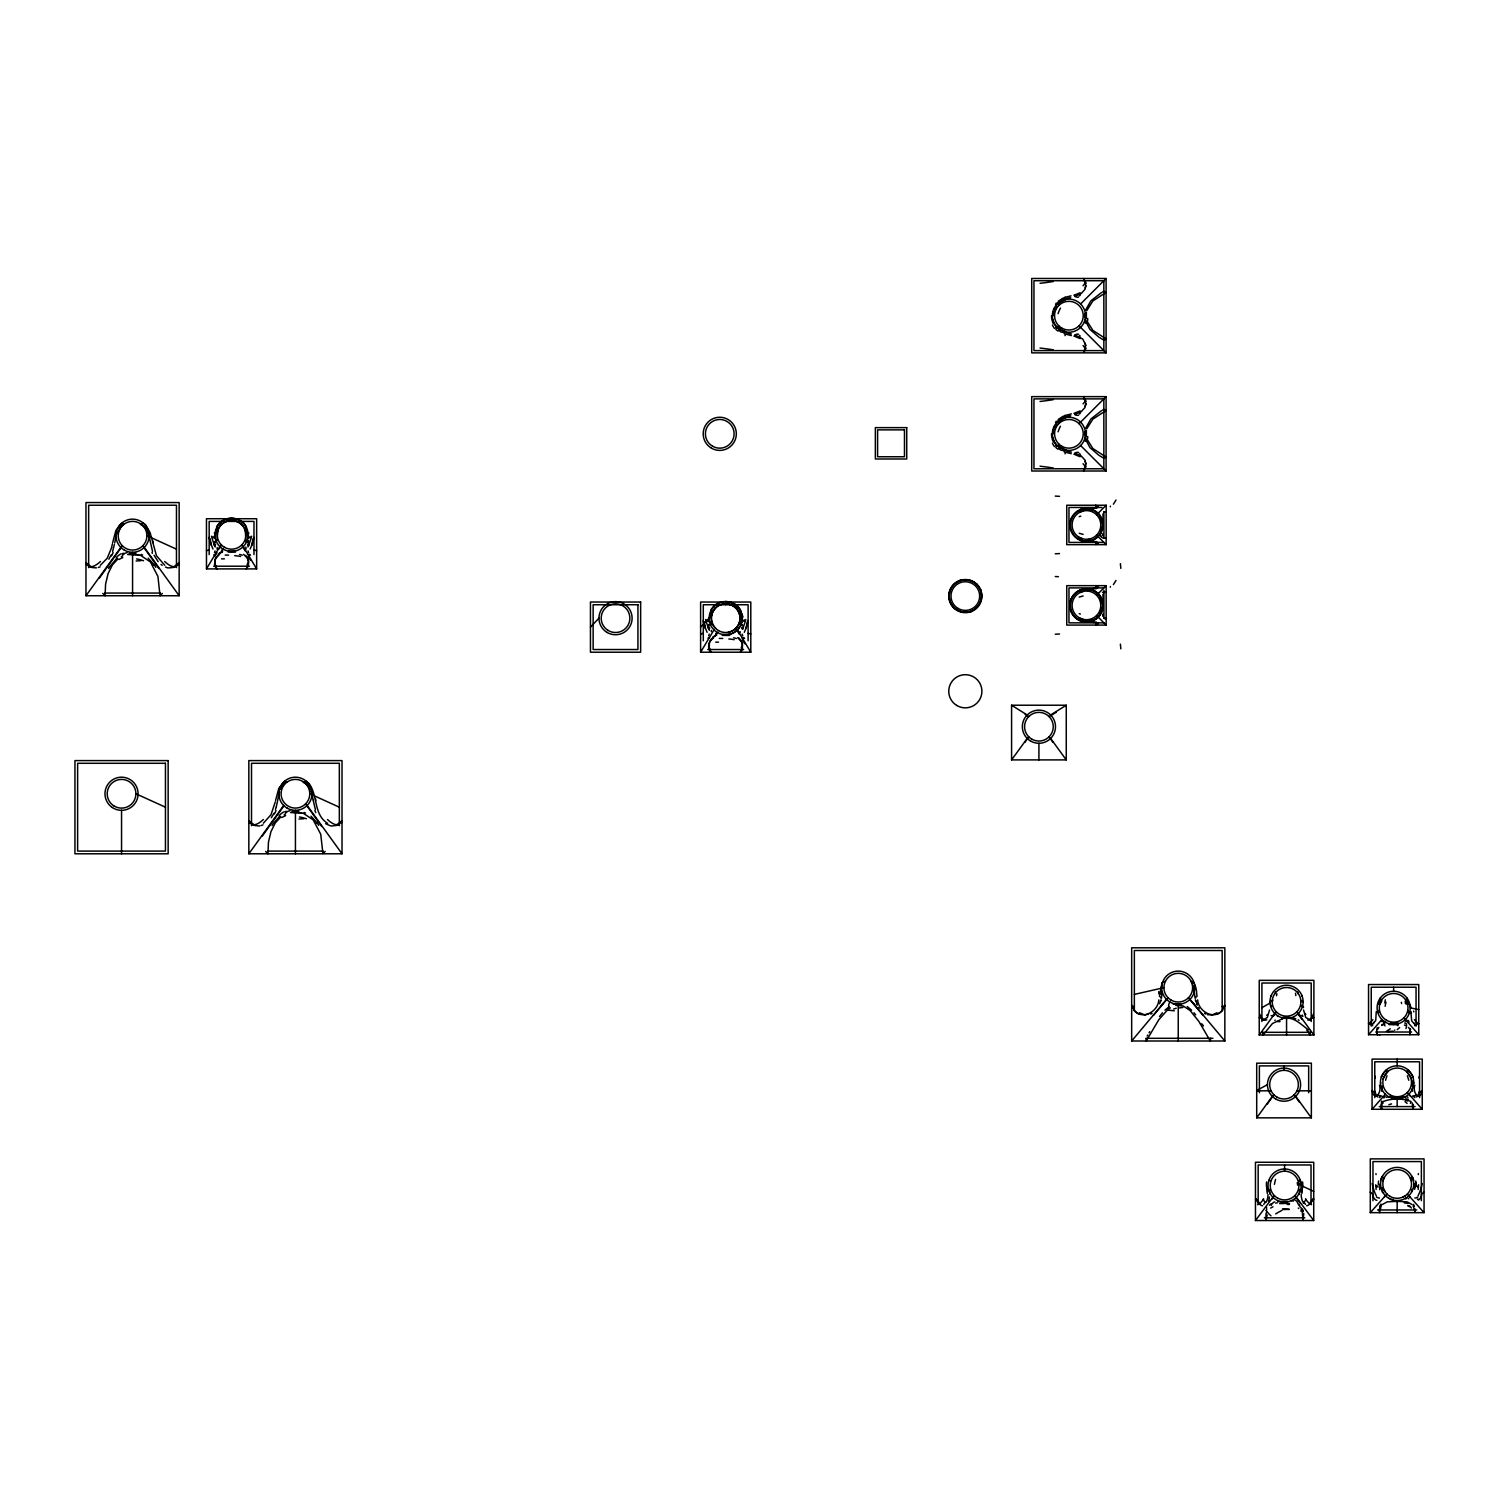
<?xml version="1.0" encoding="UTF-8"?>
<svg xmlns="http://www.w3.org/2000/svg" width="1499" height="1499" viewBox="0 0 1499 1499"><rect width="100%" height="100%" fill="white"/><g stroke="black" fill="none" stroke-linecap="round" stroke-linejoin="round"><path stroke-width="1.5" d="M1376.251 1011.694L1375.745 1020.407L1372.391 1024.66M1376.869 1032.23L1376.944 1033.111A146.696 28.912 -12.8 0 0 1377.3 1034.76M162.323 593.417L160.037 595.74L157.92 576.422L150.406 561.938L140.4 555.248L127.64 554.518M1069.893 606.158L1069.893 604.809M1301.938 1191.443L1301.919 1188.913M1414.644 1189.344L1414.419 1184.098M1414.756 1210.536L1414.737 1211.979M1414.887 1211.136L1413.089 1205.777M1103.039 605.409A16.583 16.583 0 0 0 1078.174 591.056A16.583 16.583 0 0 0 1078.174 619.78A16.583 16.583 0 0 0 1103.039 605.371A16.583 16.583 0 0 0 1078.156 591.018A16.583 16.583 0 0 0 1078.156 619.724A16.583 16.583 0 0 0 1103.039 605.409L1103.02 604.603M1267.255 1193.448L1267.273 1188.913M1301.938 1191.593L1301.938 1193.448M1103.283 606.139L1103.283 604.622M1100.397 516.48L1100.716 520.172M1100.397 597.127L1100.716 600.593M1271.845 1006.579L1271.864 1005.304M981.901 595.909L981.901 595.496M1411.046 1013.099L1411.046 1011.469M1299.558 1189.531L1299.389 1194.441M1380.954 1104.032L1381.478 1109.279L1382.153 1102.833M1411.027 1013.361L1411.702 1020.913L1415.019 1024.698M1412.339 1086.044L1411.871 1080.311M1413.37 1104.426L1412.864 1109.279L1412.189 1102.833M708.99 618.319L708.99 620.174M1103.264 525.812L1103.283 524.2M1379.492 1208.475L1379.623 1212.654L1379.473 1210.536M1379.511 1085.276C1381.928 1092.659 1374.639 1102.402 1372.072 1090.597A28.369 28.369 0 0 0 1374.77 1092.359M145.422 527.367L145.459 524.687L150.125 532.688L156.477 555.736L164.796 565.292M308.288 785.588L307.201 781.86M1412.208 1089.361L1412.245 1088.536M1103.264 526.055L1103.039 528.828M1103.264 606.495L1103.039 609.25M1103.02 525.756L1103.039 524.987A16.583 16.583 0 0 1 1078.156 539.303A16.583 16.583 0 0 1 1078.156 510.597A16.583 16.583 0 0 1 1103.039 524.95L1103.02 524.275M1408.535 1011.563L1408.479 1012.668M740.375 621.41L740.038 615.377M1411.871 1191.611L1412.002 1189.4M1095.9 542.563L1095.863 544.624L1098.355 543.125L1096.237 541.664L1081.135 540.689M1095.9 622.853L1095.694 625.083L1098.355 623.547L1096.237 622.085L1081.229 621.148M247.616 545.036L247.672 544.043M741.743 628.362L741.818 627.35M1086.382 312.373L1086.344 318.781M1086.382 430.532L1086.344 436.921M1269.559 1010.007L1267.367 1017.465L1262.551 1020.201M1376.682 1029.85L1377.244 1027.696M740.262 622.872L740.15 624.052M1085.07 313.497L1085.051 317.507M1085.07 431.637L1085.051 435.666M1101.015 527.255L1100.51 531.452M1100.997 607.882L1100.397 613.841M245.911 541.814L245.311 529.878M1210.574 1038.301L1210.293 1040.999L1198.956 1021.55L1190.075 1010.476L1183.123 1005.96L1175.722 1005.342M247.935 541.308L247.841 542.301M741.968 625.626L742.08 624.615M1379.904 1184.098L1379.698 1189.756M1162.006 993.968L1161.444 998.165M1161.95 994.343L1162.212 991.982M1272.089 1001.632L1272.295 1000.395A17.145 17.145 0 0 1 1269.99 1001.651M1159.833 993.762L1162.325 982.838L1165.491 981.133M1159.795 994.062L1159.458 996.535M1265.774 1215.239L1266.336 1212.654M1379.511 1210.012L1381.235 1205.777M1414.775 1209.88L1414.85 1208.587M1086.175 348.049C1081.454 357.118 1086.269 347.618 1085.145 343.215M1086.175 466.189L1083.571 471.005L1085.763 464.315L1085.032 460.193L1081.154 455.902L1074.727 452.979M711.257 615.977L712.119 612.81A15.196 14.84 -3.8 0 1 715.248 607.919A15.515 15.234 0 0 1 725.703 603.704A15.515 15.102 5.1 0 1 736.028 608.051L736.103 607.957A15.196 14.765 11.2 0 1 739.251 612.81L739.738 614.065M1303.737 1213.478L1303.006 1220.523L1302.181 1210.948L1303.362 1211.492M277.652 800.466L278.196 797.524M114.692 542.938L116.154 535.686M277.559 800.991L276.303 806.762M275.554 800.485L278.795 788.399L284.398 781.372A41.485 41.485 0 0 0 287.171 782.028M112.612 542.844L115.929 530.365L121.531 523.338A41.485 41.485 0 0 0 124.305 523.994M114.392 544.456L112.594 551.482M275.291 801.871L270.982 814.744L263.374 823.213M112.369 544.025L111.563 547.678M278.346 796.718L279.526 791.94M1086.063 285.841L1085.22 287.977M1086.1 403.831L1085.145 406.285M1161.125 999.796L1160.882 1000.864M1158.839 999.908C1158.015 1012.593 1139.933 1021.437 1132.944 1008.115M111.544 547.791L107.179 558.284L100.321 565.292M215.05 550.92L214.507 552.494M709.233 634.096L708.652 635.801M1085.669 309.993L1090.841 300.868L1101.409 292.642M1085.669 428.152L1090.841 419.027L1101.409 410.801M1086.738 310.724L1092.846 300.98L1106.093 292.399A26.888 26.888 0 0 0 1103.845 291.237L1102.458 292.024M1086.738 428.883L1092.846 419.139L1106.093 410.539A26.888 26.888 0 0 0 1103.845 409.396L1102.458 410.183M1423.919 1192.417L1424.05 1191.949A25.577 25.577 0 0 1 1421.371 1194.497M276.153 807.286L275.46 809.516M1102.927 594.353L1103.264 604.266M116.529 534.337L121.756 525.606M1382.828 1078.887L1387.737 1071.598A2.923 2.923 0 0 1 1386.388 1069.799L1386.331 1069.855M1410.334 1032.024A20.405 20.405 0 0 1 1409.847 1034.722L1410.484 1029.007M246.398 568.814L247.916 564.374M1102.927 513.932L1103.264 523.826M740.506 652.215L741.836 648.261M1266.074 1210.686L1266.805 1208.906M949.673 590.643L950.179 589.388M1070.811 519.535L1071.298 518.279M1070.811 599.956L1071.298 598.701M1379.942 1206.264L1380.823 1204.428M1381.329 1102.084L1381.797 1101.034M217.823 529.878L217.093 540.464M1381.853 1177.633L1382.34 1176.546A6.802 6.802 0 0 0 1383.989 1178.308M1377.412 1029.607L1378.855 1027.415M280.594 789.13L282.562 785.42M111.151 555.061L108.809 559.202M273.924 813.32L271.319 817.761M1265.906 1201.58L1263.694 1204.353M1310.463 1201.898L1313.724 1199.35M216.212 552.363L215.556 553.45M108.621 568.514L109.165 567.503M1147.185 1036.09L1147.822 1034.985M272.031 825.537L273.043 823.869M214.732 556.56L216.962 552.7M219.191 548.859L221.421 544.999M1149.077 1032.774L1149.733 1031.668M109.352 567.165L116.978 558.153M206.469 568.908L206.469 518.729L256.648 518.729L256.648 568.908L206.469 568.908L219.847 546.573M727.989 602.036L750.793 602.036L750.793 652.215L700.614 652.215L713.974 629.88M1055.577 304.222L1056.308 303.079L1057.188 303.941M1055.577 422.362L1056.308 421.238L1057.188 422.1M217.411 525.699L216.662 526.955A17.726 16.939 44.6 0 1 217.093 528.454M273.474 823.195L279.845 816.187M1223.577 1008.115C1216.588 1021.475 1198.525 1012.556 1197.664 999.908M1024.829 742.398L1028.782 736.852M1273.775 1015.666L1276.417 1011.956M1267.292 1104.051L1273.888 1094.795M99.459 577.958L122.412 545.842M262.325 835.992L283.929 805.787M85.968 595.74L85.968 502.558L179.149 502.558L179.149 595.74L85.968 595.74L120.838 547.435M248.834 853.793L248.834 760.593L342.016 760.593L342.016 853.793L248.834 853.793L283.704 805.469M1011.581 759.899L1011.581 705.223L1066.257 705.223L1066.257 759.899L1011.581 759.899L1027.19 738.426M1259.235 1035.003L1259.235 980.346L1313.892 980.346L1313.892 1035.003L1259.235 1035.003L1274.843 1013.549M1256.705 1117.842L1256.705 1063.184L1311.363 1063.184L1311.363 1117.842L1256.705 1117.842L1272.314 1096.387M1271.733 1199.369L1274.45 1195.677M1379.848 998.615L1380.204 998.128A5.415 5.415 0 0 0 1381.235 1000.676M1255.469 1220.523L1255.469 1162.268L1313.724 1162.268L1313.724 1220.523L1255.469 1220.523L1272.876 1197.27M1159.533 1016.509L1162.512 1012.762M711.051 639.38L708.765 643.858L708.69 648.205A77.592 24.527 -9.3 0 0 711.051 652.177M1153.443 1015.423L1168.114 997.809M1131.67 1040.999L1131.67 947.799L1224.852 947.799L1224.852 1040.999L1131.67 1040.999L1166.541 999.402M1368.55 1034.722L1368.55 984.543L1418.747 984.543L1418.747 1034.722L1368.55 1034.722L1381.928 1019.564M1372.072 1109.279L1372.072 1059.1L1422.251 1059.1L1422.251 1109.279L1372.072 1109.279L1385.451 1094.12M1384.214 1197.289L1387.025 1194.122M1370.292 1212.654L1370.292 1158.877L1424.05 1158.877L1424.05 1212.654L1370.292 1212.654L1385.451 1195.696M711.276 639.099L712.906 637.6M282.655 785.476L284.623 783.64M325.189 851.451L322.922 853.549L320.73 834.231L313.179 819.859L303.266 813.282L290.506 812.552M1310.332 1018.852L1313.892 1017.559M214.994 534.862L214.844 536.848M590.456 627.125L598.963 618.169M700.614 627.125L709.121 618.169M1057.188 327.4L1056.308 328.262L1055.671 327.25M1058.762 325.808L1057.919 326.651L1062.042 329.892M1080.592 303.978L1106.093 278.477L1106.093 352.865L1031.724 352.865L1031.724 278.477L1106.093 278.477M1057.188 445.54L1056.308 446.421L1055.577 445.278M1058.762 443.966C1057.769 446.908 1063.672 448.632 1066.314 450.168M1079.036 423.692L1106.093 396.635L1106.093 471.005L1031.724 471.005L1031.724 396.635L1106.093 396.635M1096.593 514.813L1106.168 505.238L1066.745 505.238L1066.745 544.662L1106.168 544.662L1106.168 505.238M1096.593 595.234L1106.168 585.659L1066.745 585.659L1066.745 625.083L1106.168 625.083L1106.168 585.659M1164.929 1010.176L1169.314 1006.541M1382.322 1204.54L1387.137 1201.879L1394.52 1201.449M1269.484 1205.177L1271.433 1203.622M1380.429 1096.931L1379.417 1097.549M1386.744 1072.478L1387.737 1071.598M1383.296 1101.503C1391.391 1098.186 1402.97 1098.224 1411.046 1101.503A116.06 26.682 -18.2 0 1 1410.353 1103.339M1058.182 301.28L1063.128 298.132M1058.182 419.439L1063.128 416.291M1104.07 512.096L1106.168 511.702L1104.22 511.777M1104.07 592.517L1106.168 592.124L1102.514 592.311M118.028 558.808L112.388 564.936L108.097 573.574L105.586 584.142L105.08 595.74L102.794 593.417M280.894 816.843L275.254 822.97L270.963 831.626L268.452 842.176L267.946 853.793L265.66 851.451M218.76 554.293L214.957 559.577L214.544 564.898A77.592 24.527 -9.3 0 0 216.924 568.871M1168.864 1008.434L1158.839 1019.676L1146.229 1040.999L1145.986 1038.638M1217.001 1012.743L1212.372 1014.917L1207.426 1014.673M1066.314 299.332C1063.859 300.943 1058.388 301.899 1058.762 305.534M123.012 524.744L122.412 525.568M219.566 554.349L215.8 557.947L214.75 561.863M1050.649 714.986L1066.257 705.223M1405.256 1195.809L1402.97 1197.083M144.429 523.901L145.403 524.631M713.711 637.656L709.926 641.253L708.896 645.17M1049.056 716.578L1056.308 712.25M1062.042 419.589L1058.032 422.718L1058.762 423.692M1152.075 1013.38L1150.801 1014.055M1066.07 417.621L1063.222 418.952M1261.914 1007.684L1270.496 1002.794M1080.161 292.755L1075.008 294.816M1080.161 410.913L1075.008 412.975M1256.705 1090.523L1267.442 1084.658M121.325 556.672L122.562 556.073M284.192 814.725L285.428 814.126M1414.756 1025.635L1415.037 1025.503A101.82 17.876 77.7 0 0 1416.03 1024.698L1418.747 1023.573M1093.239 540.108L1092.265 540.521M972.027 611.273L971.033 611.667M1093.239 620.549L1092.265 620.942M1079.936 509.754L1085.876 508.105L1096.387 508.217L1098.355 506.774L1095.694 505.238L1095.9 507.468M958.798 580.862L959.96 580.413M1079.936 590.175L1081.098 589.725M1381.703 1025.447L1382.884 1025.035M100.133 566.847L98.278 567.465M263 824.881L261.145 825.499M122.487 554.949L123.855 554.443M285.353 813.001L286.721 812.477M1266.824 1019.826L1265.812 1020.107A108.677 18.269 -81.3 0 1 1262.814 1019.264M1104.07 537.804L1106.168 538.197L1102.571 538.029M1080.685 589.875L1096.237 588.657L1098.355 587.196L1095.694 585.659L1095.9 587.908M243.288 523.132L243.55 523.039A16.92 16.47 7.4 0 1 245.705 525.718L246.473 526.955A17.726 16.939 -44.6 0 0 246.042 528.454M179.149 564.448L176.47 565.273M341.847 822.558L339.336 823.307M1064.178 297.608L1071.035 295.828M1064.178 415.766L1071.392 413.893M1074.727 296.521L1081.154 293.579L1085.032 289.307L1085.726 284.997L1083.571 278.477L1086.175 283.292M1074.727 414.68L1081.154 411.738L1085.032 407.447L1085.763 403.325L1083.571 396.635L1086.175 401.451M172.572 567.315L171.223 567.634M335.439 825.349L334.09 825.687A198.674 45.214 85 0 1 330.511 825.893M960.878 580.15L962.096 579.851M1386.369 1097.305L1387.381 1097.081M1083.44 510.766L1080.329 511.983A17.913 17.913 0 0 0 1080.517 509.473M1083.44 591.206L1080.329 592.405A17.913 17.913 0 0 0 1080.517 589.894M241.695 524.706L241.976 524.65A15.196 14.765 11.2 0 1 245.049 529.334M1066.52 298.62L1070.698 297.57M1066.52 416.759L1068.675 416.216M1082.203 508.967L1083.234 508.723M1069.106 416.104L1070.698 415.729M1134.35 994.399L1163.917 987.672M1224.852 1006.11L1222.172 1006.597M1282.582 1018.758L1272.52 1023.461L1262.964 1035.003L1262.739 1032.642M1310.576 1020.201L1305.741 1017.465L1303.549 1010.007M1282.657 1017.465L1290.714 1017.484M129.101 553.3L136.016 553.3M291.968 811.334L298.882 811.334M1092.265 619.762L1090.41 619.93M1176.771 1003.862L1179.975 1003.88M1402.221 1097.062L1405.35 1096.931M1400.834 1097.174L1393.246 1097.156M1090.41 539.509L1087.937 539.621M1277.935 1201.673L1281.102 1201.58M228.167 552.082L235.512 552.119M722.293 635.407L729.657 635.445M1397.836 1022.674L1393.733 1022.824M228.747 551.201L234.725 551.22M722.874 634.508L728.87 634.527M1398.267 1024.623L1389.03 1024.623M1087.112 621.991L1086.044 621.991M1390.36 1199.444L1393.227 1199.444M1279.659 1203.566L1284.343 1203.528M1086.044 508.423L1087.206 508.423M1086.044 588.845L1087.206 588.863M1399.673 1201.449L1407.186 1201.879L1412.021 1204.54M1399.56 1201.449L1394.782 1201.449M1086.625 541.57L1086.044 541.57M1389.217 1096.931L1391.822 1097.043M1286.179 1201.58L1287.81 1201.58M1285.861 1201.58L1283.331 1201.58M1052.073 315.671L1053.029 315.671A17.37 13.397 -85.5 0 1 1054.565 308.401M1052.073 433.829L1053.029 433.829A17.37 13.397 -85.5 0 1 1054.565 426.54M1101.915 507.468L1068.974 507.468L1068.974 542.413L1103.92 542.413M152.954 565.273L154.528 565.16L155.859 567.334M213.645 566.21L249.49 566.21M1103.92 587.908L1068.974 587.908L1068.974 622.853L1103.92 622.853M104.799 593.061L160.318 593.061M723.417 602.036L700.614 602.036L700.614 652.215M707.79 649.535L743.616 649.535M315.821 823.307L317.395 823.195L318.725 825.368M267.703 851.095L323.166 851.095M1200.512 1023.986L1202.104 1023.986M1408.442 1027.396L1410.428 1029.757M1286.554 1035.003L1286.554 1018.402C1294.33 1017.109 1301.713 1025.091 1308.758 1030.094M1375.726 1032.024L1411.571 1032.024M1261.914 1032.324L1311.194 1032.324M1145.911 1038.301L1212.916 1038.301M1256.705 1090.822L1271.077 1090.822M1296.972 1090.822L1311.363 1090.822M1379.249 1106.581L1415.093 1106.581M1285.355 1203.528L1289.533 1203.566M1377.581 1209.955L1416.761 1209.955M1264.35 1217.825L1304.842 1217.825M1281.476 1201.58L1283.013 1201.58M1393.545 1022.824L1390.622 1022.749M1087.937 590.7L1090.41 590.812M1104.22 618.544L1106.168 618.619L1104.182 618.319M1090.41 510.391L1092.265 510.559M1259.235 1017.559L1262.87 1018.927M1418.373 1199.312L1417.379 1198.994M1134.35 1006.597L1131.839 1006.129M1406.961 1097.081L1407.954 1097.305M93.894 567.634L92.545 567.315M1410.222 1007.834A16.583 16.583 0 0 1 1385.357 1022.187A16.583 16.583 0 0 1 1385.357 993.481A16.583 16.583 0 0 1 1410.222 1007.834L1418.747 1009.633M1071.392 335.589L1064.178 333.734M1071.223 453.71L1064.178 451.874M1071.429 333.94L1069.106 333.396M1071.429 452.098L1066.52 450.88M1068.675 333.284L1066.52 332.722M329.705 825.499L325.602 823.701M715.304 607.957L715.566 608.032A14.334 14.334 0 0 0 715.566 628.306M218.086 529.147A15.196 14.84 -3.8 0 1 221.121 524.613L221.421 524.706M1083.44 619.555L1080.329 618.337A17.913 17.913 0 0 1 1080.517 620.848L1081.041 621.073M1293.375 1018.027L1294.386 1018.346M88.478 565.217L85.968 564.448M251.513 823.307L248.834 822.501M166.576 567.39L165.508 567.053M1404.413 1025.035L1405.594 1025.447M1075.008 336.526L1080.161 338.587M1075.008 454.665L1080.161 456.745M1414.925 1097.549L1413.838 1096.875M255.411 825.349L256.76 825.687A198.674 45.214 -85 0 0 259.833 825.93M1074.727 334.82L1082.728 339.036L1086.1 345.669M713.974 606.439L713.711 606.364A16.92 16.526 -3.9 0 0 711.538 609.006L710.807 610.28A17.726 16.939 44.6 0 1 711.575 613.297M219.847 523.132L219.585 523.039A16.92 16.526 -3.9 0 0 217.392 525.699M141.262 554.443L142.63 554.949M304.128 812.477L305.515 813.001M1294.724 1018.458L1295.792 1018.87M1082.428 538.816L1080.329 537.916A17.913 17.913 0 0 1 1080.517 540.427M1372.653 1025.672L1372.316 1025.522A101.82 17.876 -77.7 0 1 1371.266 1024.698L1368.55 1023.573M1092.228 509.454L1093.296 509.885M1092.228 589.875L1093.296 590.325M971.108 580.563L972.176 581.012M1064.777 331.26L1063.222 330.53M1065.133 331.429L1066.126 331.897M146.902 535.705A14.334 14.334 0 0 1 125.391 548.128A14.334 14.334 0 0 1 125.391 523.301A14.334 14.334 0 0 1 146.902 535.705L176.47 549.159M309.768 793.758A14.334 14.334 0 0 1 288.258 806.162A14.334 14.334 0 0 1 288.258 781.335A14.334 14.334 0 0 1 309.768 793.758L339.336 807.193M135.884 793.758L165.452 807.193M1376.85 1200.38L1376.775 1200.343A58.461 12.929 -81.3 0 1 1372.728 1195.509M1191.48 982.126C1193.841 979.596 1196.858 989.265 1196.577 992.825M1205.721 1014.055L1204.447 1013.38M1301.169 1185.54A16.583 16.583 0 0 1 1276.305 1199.893A16.583 16.583 0 0 1 1276.305 1171.187A16.583 16.583 0 0 1 1301.169 1185.54L1313.724 1191.386M1255.469 1199.35L1258.748 1201.954M1406.568 1023.929L1406.418 1023.854A69.91 18.663 -30.7 0 0 1404.713 1022.974M1061.217 332.178L1058.257 330.117M1061.217 450.318L1058.257 448.276M1025.147 714.405L1028.782 716.578M737.695 637.656L742.324 642.884L742.417 649.161A76.561 24.284 9.5 0 1 740.394 652.196M243.55 554.349L247.335 557.947L248.366 561.863A84.356 25.595 5.6 0 1 247.073 564.261M1011.581 705.223L1027.19 714.986M142.105 524.744L142.705 525.568A18.794 12.086 5.9 0 1 144.953 527.573M304.972 782.797L305.571 783.621A18.794 12.086 5.9 0 1 307.82 785.607M327.663 823.344C313.01 814.425 318.331 794.714 308.401 782.797M1099.648 337.612L1103.845 340.104A26.888 26.888 0 0 0 1106.093 338.943L1092.846 330.361L1086.775 320.767M1099.648 455.771L1103.845 458.263A26.888 26.888 0 0 0 1106.093 457.101L1092.846 448.52L1086.738 438.776M143.585 523.338L143.585 523.338A41.485 41.485 0 0 1 140.812 523.994M306.452 781.372L306.452 781.372A41.485 41.485 0 0 1 303.679 782.028M1098.936 337.163L1089.96 329.461L1085.669 321.348M1098.936 455.321L1089.96 447.62L1085.669 439.488M1187.208 1006.541L1191.593 1010.176M162.211 565.31L161.011 564.43M1305.573 1204.409L1303.287 1201.58M1139.521 1012.743L1144.992 1015.048L1148.871 1013.811M148.139 558.153L154.528 565.16M311.005 816.187L317.395 823.195M1407.954 1069.799L1408.929 1070.642L1407.954 1069.799A2.923 2.923 0 0 1 1406.605 1071.598L1411.309 1078.287M738.763 637.806L741.256 640.635M744.572 638.462L743.748 637.543M250.502 555.192L249.602 554.237M1097.587 512.714L1098.561 513.651M1097.587 593.136L1098.411 593.941M976.467 583.823L977.423 584.779M1299.708 1205.177L1297.89 1203.716A37.044 13.304 -28 0 0 1294.199 1199.668M1079.036 325.808L1106.093 352.865M1080.592 445.522L1106.093 471.005M1096.593 535.087L1106.168 544.662M1096.593 615.508L1106.168 625.083M245.611 555.398L246.548 556.466M1408.891 1195.696L1424.05 1212.654M1407.299 1194.122L1410.109 1197.289M1101.671 537.373L1100.997 536.342M1405.369 1019.564L1418.747 1034.722M1408.891 1094.12L1422.251 1109.279M1403.795 1017.971L1406.849 1021.494M1407.299 1092.527L1410.372 1096.05M1193.991 1012.762L1195.696 1014.842M158.163 561.638L154.06 555.267M1189.981 999.402L1224.852 1040.999M1188.407 997.809L1203.079 1015.423M1306.753 1030.094L1310.163 1035.003L1310.201 1032.043M1296.316 1197.27L1313.724 1220.523M1294.724 1195.677L1300.158 1203.06M1298.284 1013.549L1313.892 1035.003M1050.649 738.426L1066.257 759.899M1295.754 1096.387L1311.363 1117.842M144.279 547.435L179.149 595.74M307.145 805.469L342.016 853.793M1199.163 1008.49L1198.451 1007.44M142.705 545.842L158.913 568.514M305.571 803.895L321.779 826.549M1296.691 1011.956L1301.975 1019.357M1049.056 736.852L1053.01 742.398M1294.162 1094.795L1299.446 1102.215M246.848 556.897L248.722 561.507L248.309 565.779A76.561 24.284 9.5 0 1 246.248 568.871M1202.554 1024.66L1203.397 1026.028M1385.338 1192.08L1384.064 1189.794M1413.52 1204.428L1414.4 1206.264M737.433 629.88L750.793 652.215M243.288 546.573L256.648 568.908M735.84 628.306L739.194 634.096M742.53 639.886L744.759 643.746M241.695 544.999L245.049 550.789M248.384 556.56L250.614 560.42M1085.145 461.355L1086.1 463.809M741.349 640.785L742.511 645.17A84.356 25.595 5.6 0 1 741.218 647.568M1190.993 981.077L1191.049 981.208A13.266 8.151 39 0 1 1191.742 982.145L1192.455 983.85M1302.875 1016.359L1302.331 1015.123M1302.387 1208.906L1303.193 1210.948M1197.214 1005.192L1196.689 1004.049M147.352 531.002L149.225 536.773M980.44 589.294L981.021 590.775M310.312 789.242L310.274 789.13A15.159 7.532 44.6 0 0 308.55 785.551M742.755 635.801L742.174 634.096M248.609 552.494L248.066 550.92M1409.004 1022.262L1408.535 1020.819M1412.489 1177.633L1411.983 1176.546A6.802 6.802 0 0 1 1410.334 1178.308M1100.922 536.155L1100.453 534.45M1409.959 1029.757L1410.428 1032.024M215.238 564.43L215.388 564.842A79.353 24.209 -9.8 0 0 216.1 566.229M709.346 647.699L709.533 648.149A79.353 24.209 -9.8 0 0 710.245 649.535M310.93 790.76L312.092 794.807M315.39 809.516L313.179 800.297M152.523 551.482L149.638 538.684M1102.889 535.855L1102.664 534.787M1102.927 616.389L1102.683 615.339M1413.707 1180.481L1413.52 1179.882A16.245 12.273 34.3 0 0 1412.152 1176.49M1193.092 985.649L1194.422 993.05M1085.763 439.825L1085.819 439.975A41.073 5.34 -83.1 0 0 1086.513 440.556M1301.02 1182.336L1301.301 1183.423M1370.405 1192.361L1370.292 1191.949A25.577 25.577 0 0 0 1372.972 1194.497M1195.64 1000.864L1195.396 999.796M1265.999 1219.68L1265.475 1216.813M312.56 797L313.085 799.773M1410.615 1006.035L1410.896 1007.984M1195.078 998.165L1194.441 993.312M1197.045 996.535L1196.633 993.294M1100.753 520.359L1101.015 522.626M1100.753 600.78L1101.015 603.066M709.327 624.615L709.42 625.626M215.181 541.308L215.294 542.301M711.276 624.333L711.032 621.41M1376.682 1030.637L1376.925 1031.912A20.405 20.405 0 0 0 1377.45 1034.722M709.589 627.35L709.664 628.362M215.444 544.043L215.519 545.036M709.046 621.485L709.064 621.898A14.54 4.085 -83.5 0 1 708.783 620.455M1378.818 1012.668L1378.761 1011.563M119.583 524.744L119.714 527.536M1382.059 1087.768L1382.115 1089.361M1382.247 1187.883L1382.509 1192.548M1414.831 1085.276C1412.021 1092.246 1419.928 1102.627 1422.251 1090.597A28.369 28.369 0 0 1 1419.572 1092.359M1382.041 1087.206L1382.003 1086.044M1269.784 1193.916L1269.634 1189.531M1303.455 1007.609L1303.437 1006.466M1301.263 1005.304L1301.282 1006.466M1300.888 1001.819A14.334 14.334 0 0 0 1279.396 989.415A14.334 14.334 0 0 0 1279.396 1014.242A14.334 14.334 0 0 0 1300.888 1001.819L1300.832 1000.395A17.145 17.145 0 0 0 1303.137 1001.651A16.583 16.583 0 0 1 1278.272 1016.172A16.583 16.583 0 0 1 1278.272 987.466A16.583 16.583 0 0 1 1303.137 1001.819M1421.371 1200.736L1421.371 1161.575L1372.972 1161.575L1372.972 1200.736M1419.572 1097.624L1419.572 1061.779L1374.77 1061.779L1374.77 1097.624M1416.049 1026.122L1416.049 987.223L1371.248 987.223L1371.248 1026.122M1397.162 1059.1L1397.162 1065.826M1397.162 1096.725L1397.162 1106.581M1397.162 1200.549L1397.162 1212.654M1393.639 987.223L1393.639 991.401M1311.194 1021.531L1311.194 983.025L1261.914 983.025L1261.914 1021.531M1311.025 1204.353L1311.025 1164.967L1258.167 1164.967L1258.167 1204.353M1308.664 1092.752L1308.664 1065.883L1259.385 1065.883L1259.385 1092.752M1284.587 1164.967L1284.587 1171.206M1284.025 1065.883L1284.025 1070.323M1222.172 1010.57L1222.172 950.497L1134.35 950.497L1134.35 1010.57M1178.251 1040.999L1178.251 1004.255A12.086 1.967 -0.5 0 1 1181.006 1004.63M1103.92 511.815L1103.92 538.085M1103.92 590.231L1103.92 618.188M1038.919 743.279L1038.919 759.899M748.113 640.785L748.113 604.734L703.293 604.734L703.293 640.785M725.703 604.734L725.703 603.835A14.334 14.334 0 0 1 739.981 616.932A14.334 14.334 0 0 1 728.158 632.297M339.336 825.687L339.336 763.291L251.513 763.291L251.513 825.687M295.434 810.322L295.434 853.793M253.968 554.593L253.968 521.408L209.167 521.408L209.167 554.593M176.47 567.634L176.47 505.238L88.647 505.238L88.647 567.634M132.568 552.288L132.568 595.74M121.55 810.322L121.55 853.793M1407.636 1205.739A111.113 27.582 -10.3 0 1 1409.528 1206.695M1380.916 1205.702A111.113 28.856 15.7 0 1 1381.047 1204.184M1409.322 1205.683A152.861 31.947 10 0 1 1411.402 1208.044M1404.17 1202.854A74.482 20.124 -21.2 0 1 1407.917 1203.566M1407.898 1198.132A39.274 11.13 -26.1 0 1 1408.779 1198.807M1405.575 1198.282A15.065 2.548 -12.2 0 1 1405.837 1199.05M1380.804 1208.325A152.861 32.772 -5.5 0 1 1379.511 1206.302M1415.731 1181.043A23.235 16.077 41 0 1 1416.012 1184.66M1418.298 1174.598A33.784 1.574 -86.8 0 1 1418.354 1173.605M1418.204 1189.475A34.552 6.521 -75.7 0 1 1418.579 1184.753M1417.96 1196.933A45.476 11.505 -68.9 0 1 1414.85 1198.038M1422.176 1183.61A57.187 12.086 -89.8 0 1 1418.091 1195.659M1421.614 1195.509A58.461 12.929 81.3 0 1 1418.241 1200.118M1410.671 1178.439A14.953 11.299 36.5 0 1 1411.665 1181.156M1415.674 1182.374A22.804 16.339 40.6 0 1 1414.7 1187.995M1416.499 1186.402A35.751 7.682 -70.2 0 1 1416.592 1185.84M1418.391 1185.765A56.269 14.578 -69.2 0 1 1417.511 1186.983M1380.71 1179.788A16.245 12.273 -34.3 0 1 1382.172 1176.49M1378.331 1184.66A23.235 16.077 -41 0 1 1378.612 1181.043M1375.988 1173.605A33.784 1.574 86.8 0 1 1376.026 1174.579M1375.745 1184.753A34.552 6.521 75.7 0 1 1376.119 1189.475M1379.492 1198.038A45.476 11.505 68.9 0 1 1376.363 1196.933M1376.251 1195.659A57.187 12.086 89.8 0 1 1372.147 1183.61M1382.678 1181.156A14.953 11.299 -36.5 0 1 1383.652 1178.439M1377.731 1185.84A35.751 7.682 70.2 0 1 1377.974 1187.189M1376.644 1186.74A56.269 14.578 69.2 0 1 1375.876 1185.653M1408.629 1070.886A15.327 11.186 32.5 0 1 1412.433 1075.945M1381.891 1075.945A15.327 11.186 -32.5 0 1 1385.713 1070.886M1377.731 1097.024A61.066 11.018 -83.1 0 1 1374.976 1091.347M1388.898 1104.688A116.06 25.127 10.6 0 1 1391.54 1103.901M1405.013 1101.671A157.002 29.437 10.5 0 1 1407.111 1103.433M1405.687 1100.416A100.021 22.822 -17.6 0 1 1407.505 1100.922M1405.537 1098.842A65.769 16.245 -26.8 0 1 1408.442 1099.292M1383.877 1097.999A67.474 17.37 30.6 0 1 1385.17 1096.556M1383.202 1103.095A156.927 30.299 -4.6 0 1 1382.378 1102.308M1380.616 1083.402A34.102 7.87 -73.3 0 1 1380.691 1082.465M1385.582 1080.273A24.827 9.481 -63 0 1 1387.006 1075.776M1381.235 1076.975A17.969 12.592 -35.4 0 1 1381.703 1075.907M1381.685 1091.235A37.025 2.998 -86.6 0 1 1381.647 1090.747M1375.014 1076.207A38.599 4.497 78.2 0 1 1375.295 1078.174M1382.041 1096.125A48.849 11.186 65.7 0 1 1379.979 1095.507M1379.361 1096.144A66.237 11.805 88.4 0 1 1378.237 1094.532M1413.651 1082.465A34.102 7.87 73.3 0 1 1413.726 1083.402M1407.336 1075.776A24.827 9.481 63 0 1 1408.741 1080.273M1412.62 1075.907A17.969 12.592 35.4 0 1 1413.107 1076.975M1419.366 1091.347A61.066 11.018 83.1 0 1 1416.592 1097.024M1412.658 1090.953A37.025 2.998 86.6 0 1 1412.639 1091.235M1419.028 1078.174A38.599 4.497 -78.2 0 1 1419.309 1076.226M1414.344 1095.507A48.849 11.186 -65.7 0 1 1412.489 1096.106M1416.087 1094.532A66.237 11.805 -88.4 0 1 1414.962 1096.144M1297.253 1182.636A30.355 10.324 70.8 0 1 1297.647 1185.184M1313.536 1198.319A55.369 11.655 86.1 0 1 1312.955 1199.875M1274.394 1184.397A23.609 8.02 -70.8 0 1 1275.574 1179.413M1270.871 1180.669A10.324 10.324 0 0 1 1268.81 1180.463M1266.318 1219.418A154.322 44.239 -11.3 0 1 1267.273 1215.014M1275.686 1213.946A117.69 35.376 -0.2 0 1 1281.889 1210.443M1270.665 1208.082A74.275 25.371 21 0 1 1273.026 1206.807M1271.302 1205.383A36.894 13.191 27 0 1 1274.712 1201.842M1275.686 1203.135A17.857 4.029 10.9 0 1 1277.26 1202.835M1287.36 1204.447A17.857 2.811 -6.1 0 1 1289.346 1204.484M1282.844 1209.562A36.894 9.013 -12.4 0 1 1289.365 1209.449M1298.996 1205.327A74.275 26.251 -25.8 0 1 1300.27 1207.238M1301.357 1207.838A108.509 35.92 -16.2 0 1 1300.907 1211.229M1298.265 1208.082A114.748 35.508 -6.1 0 1 1298.771 1208.513M1291.276 1200.68A13.304 2.398 -8.4 0 1 1293.337 1201.149M1282.432 1208.981A37.044 8.095 11.3 0 1 1289.215 1209.337M1266.543 1207.744A114.748 36.8 11.6 0 1 1266.618 1207.201M1270.983 1215.839A152.617 44.427 -3.6 0 1 1266.374 1210.649M1312.768 1199.106A60.597 13.491 84.2 0 1 1311.25 1202.367M1311.513 1204.671A65.15 15.29 81.6 0 1 1305.479 1198.881M1302.968 1202.029A42.234 12.798 -67.8 0 1 1301.188 1194.553M1300.026 1183.104A22.953 13.135 55.3 0 1 1300.476 1185.203M1300.026 1180.5A17.351 12.067 45.2 0 1 1300.682 1182.318M1300.382 1180.463A10.324 10.324 0 0 1 1298.321 1180.669M1302.594 1181.961A21.586 15.702 43 0 1 1301.994 1189.457M1301.657 1192.042A40.492 8.957 -72.7 0 1 1301.807 1190.375M1306.041 1199.294A66.087 16.32 -87 0 1 1303.324 1203.285M1310.576 1202.554A64.045 14.915 81.1 0 1 1306.585 1205.777M1256.218 1199.875A55.369 11.655 -86.1 0 1 1255.656 1198.319M1257.942 1202.367A60.597 13.491 -84.2 0 1 1256.424 1199.106M1263.713 1198.881A65.15 15.29 -81.6 0 1 1257.68 1204.671M1268.004 1194.553A42.234 12.798 67.8 0 1 1266.224 1202.029M1267.198 1189.457A21.586 15.702 -43 0 1 1266.599 1181.961M1267.367 1190.375A40.492 8.957 72.7 0 1 1267.517 1192.042M1269.372 1196.951A43.021 14.072 62.3 0 1 1268.585 1201.224M1264.631 1201.673A66.087 16.32 87 0 1 1263.151 1199.294M1262.608 1205.777A64.045 14.915 -81.1 0 1 1258.617 1202.554M1405.181 1001.482A29.549 6.052 77.2 0 1 1405.5 1003.805M1418.766 1023.78A99.908 17.463 79.8 0 1 1414.419 1019.62M1380.148 1004.236A13.978 9.95 -40.1 0 1 1381.816 1000.882M1386.406 1031.331A140.625 27.825 -9.1 0 1 1390.304 1028.801M1387.737 1031.537A86.361 20.443 17.5 0 1 1393.096 1031.237M1385.02 1025.897A31.385 8.282 29.1 0 1 1383.802 1021.868M1379.099 1034.76A31.385 1.424 -5.4 0 1 1380.429 1034.629M1406.605 1024.923A86.361 22.897 -29.4 0 1 1405.95 1028.576M1394.389 1030.244A121.756 24.883 1.1 0 1 1394.782 1030.113M1381.947 1024.548A69.91 18.325 29 0 1 1384.87 1024.004M1382.359 1021.625A48.08 12.648 29.9 0 1 1383.071 1021.194M1383.914 1021.587A31.947 6.258 19.6 0 1 1384.476 1021.437M1385.788 1022.131A15.234 1.78 11.4 0 1 1385.432 1021.737M1396.169 1024.267A31.947 4.89 -14.8 0 1 1397.068 1024.192M1397.368 1025.56A48.08 10.737 -23.2 0 1 1397.93 1025.503M1399.635 1027.546A121.756 28.069 -15.5 0 1 1397.218 1029.607M1409.66 1004.536A20.349 11.861 51.1 0 1 1409.997 1005.848M1406.193 999.14A16.096 10.437 45.7 0 1 1408.891 1004.424M1407.111 998.128A5.415 5.415 0 0 1 1406.062 1000.676M1405.481 1000.882A13.978 9.95 40.1 0 1 1407.149 1004.236M1414.25 1023.274A104.293 18.269 78.4 0 1 1413.969 1023.03M1413.838 1011.9A86.38 16.32 -88 0 1 1413.632 1011.076M1408.217 1021.325A45.326 11.955 -60.7 0 1 1407.917 1020.257M1406.549 1021.194A39.105 9.069 -65.3 0 1 1405.294 1021.381M1407.28 1003.131A35.939 2.342 89.6 0 1 1407.242 1003.974M1408.123 1010.401A31.385 9.088 74.6 0 1 1408.123 1010.851M1401.321 1002.269A21.623 7.139 71.8 0 1 1401.621 1003.562M1372.878 1019.62A99.908 17.463 -79.8 0 1 1368.531 1023.78M1384.795 1002.887A25.858 5.303 -77.2 0 1 1385.32 999.777M1378.274 1004.442A16.077 10.53 -45.1 0 1 1380.991 999.102M1374.396 1021.943A104.293 18.269 -78.4 0 1 1373.047 1023.274M1382.003 1021.381A39.105 9.069 65.3 0 1 1380.542 1021.119M1379.174 1010.851A31.385 9.088 -74.6 0 1 1379.174 1010.214M1385.132 1006.279A21.623 7.139 -71.8 0 1 1385.975 1002.269M1133.019 1007.403A120.463 28.219 -87.7 0 1 1131.764 1005.304M1161.332 988.647A20.499 12.161 -40.1 0 1 1162.4 982.482M1158.933 994.024A38.562 15.59 -54.2 0 1 1158.727 991.589M1222.697 1010.176A136.072 33.109 84.7 0 1 1217.132 1014.036M1178.907 1007.984A28.069 5.115 1.3 0 1 1182.898 1007.478M1173.661 1009.033A81.002 23.028 13.9 0 1 1176.247 1008.246M1169.22 1008.602A127.19 40.735 22.3 0 1 1170.4 1007.853M1168.62 1006.316A59.004 18.681 20.8 0 1 1169.464 1002.775M1173.249 1004.293A11.823 2.567 4.7 0 1 1175.591 1003.543M1168.489 1010.214A59.004 13.585 -6.2 0 1 1174.26 1010.813M1195.078 1005.51A80.253 24.846 -68.4 0 1 1193.729 1003.431M1224.758 1005.304A120.463 28.219 87.7 0 1 1223.503 1007.403M1195.883 997.828A80.796 24.471 -68.7 0 1 1195.771 996.985M1196.877 1003.768A90.071 30.786 -62.9 0 1 1195.883 1000.545M1162.793 1003.431A80.253 24.846 68.4 0 1 1161.425 1005.51M1139.39 1014.036A136.072 33.109 -84.7 0 1 1133.806 1010.176M1161.182 994.081A53.458 9.575 -70.9 0 1 1161.257 993.35M1160.751 996.985A80.796 24.471 68.7 0 1 1160.619 997.828M1160.638 1000.545A90.071 30.786 62.9 0 1 1159.645 1003.768M1282.226 1018.739A8.526 1.143 3.6 0 1 1285.318 1018.177M1313.293 1014.186A106.26 17.969 83.1 0 1 1310.445 1019.301M1272.595 1001.201A16.133 5.752 -63.4 0 1 1272.82 999.983M1276.567 995.748A27.357 3.523 -79.4 0 1 1276.848 993.668M1274.825 1020.351A189.193 60.878 37.5 0 1 1275.256 1020.107M1277.523 1016.509A40.417 9.275 15.9 0 1 1277.766 1015.985M1277.279 1021.569A42.066 5.827 -4.5 0 1 1280.034 1021.625M1298.209 1019.807A189.193 61.009 -37.8 0 1 1299.052 1020.332M1302.05 1015.647A53.383 9.556 -74.5 0 1 1301.226 1015.61M1301.75 995.28A39.611 1.855 85 0 1 1301.807 996.254M1297.703 991.888A29.043 3.11 80.5 0 1 1297.928 993.725M1295.473 993.2A23.872 3.073 79.4 0 1 1295.829 995.617M1310.295 1019.264A108.677 18.269 81.3 0 1 1307.765 1020.013M1305.816 1014.523A107.816 18.681 88 0 1 1305.273 1013.493M1299.502 1015.085A65.057 16.676 -62.5 0 1 1298.771 1013.999M1300.139 1015.291A51.303 6.389 -79.2 0 1 1299.97 1015.366M1262.683 1019.301A106.26 17.969 -83.1 0 1 1259.835 1014.186M1271.883 1015.61A53.383 9.556 74.5 0 1 1271.058 1015.647M1271.321 996.254A39.611 1.855 -85 0 1 1271.377 995.28M1275.181 993.725A29.043 3.11 -80.5 0 1 1275.424 991.888M1267.292 1014.523A107.816 18.681 -88 0 1 1266.749 1015.46M1274.45 1013.811A65.057 16.676 62.5 0 1 1273.138 1015.572M1273.363 1015.404A51.303 6.389 79.2 0 1 1272.988 1015.291M152.767 540.839A52.84 15.065 58.8 0 1 152.898 542.619M136.128 561.001A43.977 9.294 3.9 0 1 140.962 560.682M119.096 559.464A105.642 40.117 26.2 0 1 122.749 557.609M116.191 557.703A97.116 38 27.8 0 1 120.838 553.881M122.112 553.787A44.033 13.828 14.1 0 1 123.349 553.243M124.529 553.468A18.25 4.422 6.5 0 1 127.078 552.681M133.205 554.143A18.25 3.054 -1.3 0 1 135.978 554.424M137.552 554.93A44.033 12.348 -10.2 0 1 139.107 555.248M136.578 558.921A97.116 35.095 -21.2 0 1 143.567 560.757M91.327 566.528A193.615 44.295 -86 0 1 86.174 562.65M100.452 561.488A193.502 44.726 -84.4 0 1 91.439 566.809M92.507 567.54A194.926 44.239 -84.8 0 1 88.535 566.266M178.943 562.65A193.615 44.295 86 0 1 173.79 566.528M173.678 566.809A193.502 44.726 84.4 0 1 164.665 561.488M152.355 553.375A126.853 41.073 -68.8 0 1 151.999 552.456M171.205 567.503A198.674 45.214 85 0 1 167.12 567.802M176.582 566.266A194.926 44.239 84.8 0 1 172.61 567.54M140.363 524.313A24.509 14.334 8.6 0 1 141.618 525.025M122.562 524.481A24.509 15.196 -6.4 0 1 123.855 523.676M145.684 527.517A15.159 7.532 44.6 0 1 147.595 531.058M113.118 552.456A126.853 41.073 68.8 0 1 111.563 555.885M96.442 567.877A198.674 45.214 -85 0 1 93.912 567.503M254.193 824.581A193.615 44.295 -86 0 1 249.04 820.684M315.633 798.873A52.84 15.065 58.8 0 1 315.764 800.653M285.428 782.515A24.509 15.196 -6.4 0 1 286.721 781.728M339.449 824.319A194.926 44.239 84.8 0 1 335.476 825.593M298.994 819.054A43.977 9.294 3.9 0 1 303.829 818.735M281.962 817.498A105.642 40.117 26.2 0 1 285.616 815.662M279.058 815.737A97.116 38 27.8 0 1 283.723 811.933M284.979 811.84A44.033 13.828 14.1 0 1 286.215 811.278M287.415 811.502A18.25 4.422 6.5 0 1 289.944 810.734M296.071 812.196A18.25 3.054 -1.3 0 1 298.844 812.477M300.418 812.983A44.033 12.348 -10.2 0 1 301.974 813.301M299.444 816.974A97.116 35.095 -21.2 0 1 306.452 818.791M263.318 819.522A193.502 44.726 -84.4 0 1 254.305 824.862M255.392 825.593A194.926 44.239 -84.8 0 1 251.401 824.319M341.809 820.684A193.615 44.295 86 0 1 336.657 824.581M336.544 824.862A193.502 44.726 84.4 0 1 327.532 819.541M315.802 812.702A126.853 41.073 -68.8 0 1 314.865 810.509M303.229 782.347A24.509 14.334 8.6 0 1 304.484 783.078M275.985 810.509A126.853 41.073 68.8 0 1 274.429 813.92M215.425 534.712A10.156 2.979 -77.3 0 1 217.093 528.229M219.397 522.851A17.876 17.37 6 0 1 243.662 522.926M216.755 568.908A15.646 15.646 0 0 1 216.212 566.697M218.948 553.918A64.494 23.853 32.6 0 1 220.99 552.475M221.365 552.475A30.242 9.762 22.7 0 1 222.658 549.421M221.533 558.865A31.872 4.104 -3 0 1 224.4 558.846M239.521 554.443A64.494 22.822 -28.4 0 1 242.295 555.211M215.069 564.392A84.356 25.652 -9 0 1 215.35 561.788M218.517 554.143A63.183 22.504 28 0 1 222.62 551.688M222.358 551.857A23.684 7.083 18.2 0 1 223.501 549.046M225.169 555.08A24.396 2.904 -1.7 0 1 228.597 555.136M234.687 555.661A63.183 20.499 -22 0 1 240.59 556.504M214.732 538.497A14.54 4.085 -83.5 0 1 214.657 537.148M214.526 545.823A20.162 3.991 -86.6 0 1 213.907 543.631M213.12 536.398A31.442 2.961 78.6 0 1 213.326 537.935M210.104 538.741A43.902 11.317 66.5 0 1 211.078 545.074M215.331 554.461A54.882 15.683 67.2 0 1 213.757 554.855M212.989 549.027A51.79 11.542 85.5 0 1 209.073 537.429M209.167 549.946A20.143 20.143 0 0 1 206.469 550.639M221.177 524.669A15.515 15.234 0 0 1 231.558 520.397A15.515 15.102 5.1 0 1 241.882 524.744M246.061 528.116A10.156 3.017 77.5 0 1 247.86 535.611M214.376 532.82A30.842 2.024 80.5 0 1 214.451 533.438M214.732 541.682A39.424 8.732 69.2 0 1 214.807 542.226M217.224 547.51A46.488 14.503 59.7 0 1 217.036 549.14M215.256 547.023A50.76 11.036 83.4 0 1 211.453 536.211M248.478 537.148A14.54 4.085 83.5 0 1 248.403 538.497M249.209 543.631A20.162 3.991 86.6 0 1 248.59 545.823M249.808 537.935A31.442 2.961 -78.6 0 1 250.014 536.398M252.057 545.074A43.902 11.317 -66.5 0 1 253.031 538.741M249.377 554.855A54.882 15.683 -67.3 0 1 247.785 554.461M254.043 537.429A51.79 11.542 -85.5 0 1 250.146 549.027M256.648 550.639A20.143 20.143 0 0 1 253.968 549.946M248.609 533.888A30.842 2.024 -80.5 0 1 248.759 532.82M248.328 542.226A39.424 8.732 -69.2 0 1 248.553 540.596M246.08 549.14A46.488 14.503 -59.7 0 1 245.873 546.985M251.682 536.211A50.76 11.036 -83.4 0 1 247.86 547.023M709.57 618.019A10.156 2.979 -77.3 0 1 711.238 611.536M713.543 606.177A17.876 17.37 6 0 1 737.789 606.252M725.703 601.586A16.583 16.583 0 0 1 742.286 618.169A16.583 16.583 0 0 1 725.703 634.752M737.677 606.383A16.92 16.47 7.4 0 1 739.831 609.025L740.6 610.28A17.726 16.939 -44.6 0 0 739.831 613.297M750.793 633.965A20.143 20.143 0 0 1 748.113 633.271M748.188 620.755A51.79 11.542 -85.5 0 1 744.291 632.353M710.901 652.215A15.646 15.646 0 0 1 710.357 650.023M745.809 619.518A50.76 11.036 -83.4 0 1 742.417 629.374M713.093 637.225A64.494 23.853 32.6 0 1 715.117 635.782M715.51 635.782A30.242 9.762 22.7 0 1 716.803 632.728M715.679 642.172A31.872 4.104 -3 0 1 718.546 642.153M733.667 637.75A64.494 22.822 -28.4 0 1 736.44 638.518M709.214 647.718A84.356 25.652 -9 0 1 709.495 645.095M712.662 637.45A63.183 22.504 28 0 1 716.766 634.995M716.485 635.164A23.684 7.083 18.2 0 1 717.628 632.353M719.314 638.387A24.396 2.904 -1.7 0 1 722.743 638.462M728.833 638.986A63.183 20.499 -22 0 1 734.21 639.698M708.671 629.13A20.162 3.991 -86.6 0 1 708.053 626.957M707.247 619.705A31.442 2.961 78.6 0 1 707.472 621.242M704.249 622.048A43.902 11.317 66.5 0 1 705.223 628.381M709.477 637.787A54.882 15.683 67.2 0 1 707.903 638.162M707.116 632.353A51.79 11.542 85.5 0 1 703.218 620.755M703.293 633.271A20.143 20.143 0 0 1 700.614 633.965M709.402 630.329A50.76 11.036 83.4 0 1 705.598 619.518M740.206 611.423A10.156 3.017 77.5 0 1 742.005 618.937M708.802 624.446A39.424 8.732 69.2 0 1 708.933 625.533M711.388 630.311A46.488 14.503 59.7 0 1 711.294 631.585M742.623 620.455A14.54 4.085 83.5 0 1 742.53 621.804M743.354 626.957A20.162 3.991 86.6 0 1 742.736 629.13M743.935 621.242A31.442 2.961 -78.6 0 1 744.16 619.705M746.183 628.381A43.902 11.317 -66.5 0 1 747.158 622.048M743.504 638.162A54.882 15.683 -67.3 0 1 741.93 637.787M742.717 617.419A30.842 2.024 -80.5 0 1 742.904 616.126M742.473 625.533A39.424 8.732 -69.2 0 1 742.53 624.989M740.225 632.447A46.488 14.503 -59.7 0 1 740.113 631.585M1086.513 322.397A41.073 5.34 -83.1 0 1 1085.913 321.798M1087.599 320.73A43.059 4.366 87.3 0 1 1087.749 318.463M1085.37 323.128A57.693 8.113 -81.7 0 1 1085.07 322.472M1085.295 321.105A19.862 2.286 -85.7 0 1 1084.77 319.849M1085.613 318.163A21.361 1.743 89.3 0 1 1085.782 315.652M1086.007 314.003A57.693 7.401 83.7 0 1 1086.157 312.804M1084.845 283.348A260.077 42.141 -2.9 0 1 1083.065 285.747M1053.347 281.493A221.028 37.288 5.7 0 1 1040.044 283.292M1080.236 295.247A109.352 13.941 3.6 0 1 1079.542 295.734M1073.902 295.209A83.419 7.832 -1.5 0 1 1075.308 295.509M1065.114 297.289A12.142 1.199 -18.5 0 1 1065.283 297.383M1062.379 299.032A11.374 3.054 -23.2 0 1 1065.246 298.826M1078.68 296.877A110.383 14.447 3.6 0 1 1077.893 297.27M1075.645 296.765A85.893 8.975 -0.4 0 1 1076.9 297.214M1083.065 345.594A260.077 42.141 2.9 0 1 1084.845 347.993M1040.044 348.049A221.028 37.288 -5.7 0 1 1053.347 349.848M1079.542 335.607A109.352 13.941 -3.6 0 1 1080.236 336.095M1075.308 335.832A83.419 7.832 1.5 0 1 1073.902 336.151M1065.246 332.516A11.374 3.054 23.2 0 1 1062.379 332.31M1077.893 334.071A110.383 14.447 -3.6 0 1 1078.68 334.464M1076.9 334.127A85.893 8.975 0.4 0 1 1075.645 334.577M1056.851 304.185A18.494 11.374 -68.5 0 1 1058.538 302.423M1058.088 313.647A17.07 9.106 -73.1 0 1 1060.449 308.082M1057.882 331.017A18.494 13.247 77.2 0 1 1055.821 329.255M1065.208 334.97A16.077 3.785 43.2 0 1 1065.021 335.645M1055.652 308.944A21.623 12.517 -75.5 0 1 1057.057 306.077M1053.329 323.728A17.37 14.915 90 0 1 1051.511 315.671M1054.509 328.487A21.623 16.302 84.5 0 1 1052.41 325.039M1057.17 327.681A17.07 14.578 90 0 1 1052.729 319.493M1087.599 438.888A43.059 4.366 87.3 0 1 1087.749 436.621M1085.37 441.287A57.693 8.113 -81.7 0 1 1085.07 440.612M1085.295 439.263A19.862 2.286 -85.7 0 1 1084.77 438.008M1085.613 436.303A21.361 1.743 89.3 0 1 1085.782 433.811M1086.007 432.162A57.693 7.401 83.7 0 1 1086.157 430.944M1084.845 401.507A260.077 42.141 -2.9 0 1 1083.065 403.906M1053.347 399.652A221.028 37.288 5.7 0 1 1040.044 401.451M1080.236 413.405A109.352 13.941 3.6 0 1 1079.542 413.893M1073.902 413.349A83.419 7.832 -1.5 0 1 1075.308 413.668M1065.114 415.429A12.142 1.199 -18.5 0 1 1065.283 415.542M1062.379 417.19A11.374 3.054 -23.2 0 1 1065.246 416.984M1078.68 415.036A110.383 14.447 3.6 0 1 1077.893 415.429M1075.645 414.923A85.893 8.975 -0.4 0 1 1076.9 415.354M1083.065 463.734A260.077 42.141 2.9 0 1 1084.845 466.152M1040.044 466.208A221.028 37.288 -5.7 0 1 1053.347 468.007M1079.542 453.766A109.352 13.941 -3.6 0 1 1080.236 454.253M1075.308 453.972A83.419 7.832 1.5 0 1 1073.902 454.291M1065.246 450.674A11.374 3.054 23.2 0 1 1062.379 450.468M1077.893 452.23A110.383 14.447 -3.6 0 1 1078.68 452.623M1076.9 452.286A85.893 8.975 0.4 0 1 1075.645 452.717M1056.851 422.343A18.494 11.374 -68.5 0 1 1058.538 420.582M1058.088 431.806A17.07 9.106 -73.1 0 1 1060.449 426.241M1057.882 449.175A18.494 13.247 77.2 0 1 1055.821 447.414M1065.208 453.11A16.077 3.785 43.2 0 1 1065.021 453.804M1055.652 427.103A21.623 12.517 -75.5 0 1 1057.057 424.236M1053.329 441.886A17.37 14.915 90 0 1 1051.511 433.829M1054.509 446.646A21.623 16.302 84.5 0 1 1052.41 443.179M1057.17 445.821A17.07 14.578 90 0 1 1052.729 437.633M1120.84 568.402A143.754 14.821 80 0 1 1120.39 563.68M1110.347 506.774A33.802 1.124 -85.7 0 1 1110.384 506.156M1102.871 534.394A79.428 10.324 -63.8 0 1 1102.852 533.607M1116.005 500.029A143.754 18.232 -65.4 0 1 1113.382 504.189M1100.116 516.012A72.964 9.893 62.3 0 1 1100.154 515.75M1101.297 532.969A77.48 10.362 -62.8 0 1 1101.409 531.639M1088.143 539.584A76.543 8.601 9.9 0 1 1094.12 542.188M1055.277 553.806A68.017 6.652 -5.3 0 1 1059.512 553.562M1083.14 534.356A31.404 9.556 28.2 0 1 1079.243 533.251M1094.12 507.711A76.543 8.601 -9.9 0 1 1088.143 510.316M1059.512 496.338A68.017 6.652 5.3 0 1 1055.277 496.094M1079.243 516.649A31.404 9.556 -28.2 0 1 1080.779 516.181M1094.12 588.151A76.543 8.601 -9.9 0 1 1090.916 589.632M1120.84 648.823A143.754 14.821 80 0 1 1120.39 644.12M1110.347 587.196A33.802 1.124 -85.7 0 1 1110.384 586.577M1102.871 614.815A79.428 10.324 -63.8 0 1 1102.852 614.047M1116.005 580.469A143.754 18.232 -65.4 0 1 1113.382 584.61M1100.116 596.433A72.964 9.893 62.3 0 1 1100.172 595.927M1101.297 613.391A77.48 10.362 -62.8 0 1 1101.409 612.06M1088.93 620.305A76.543 8.601 9.9 0 1 1094.12 622.61M1055.277 634.227A68.017 6.652 -5.3 0 1 1059.512 634.002M1080.386 614.028A31.404 9.556 28.2 0 1 1079.243 613.672M1058.425 576.703A68.017 6.652 5.3 0 1 1055.277 576.534M1079.243 597.07A31.404 9.556 -28.2 0 1 1083.14 595.984M969.253 580.15A16.302 16.302 0 0 1 978.772 605.221A16.302 16.302 0 0 1 951.959 605.296A16.302 16.302 0 0 1 961.327 580.169M1388.992 1096.931L1388.861 1096.931A16.583 16.583 0 0 1 1388.88 1068.037A16.583 16.583 0 0 1 1413.744 1082.39A16.583 16.583 0 0 1 1388.88 1096.743M1103.845 280.725L1033.954 280.725L1033.954 350.616L1103.845 350.616L1103.845 280.725M1103.845 398.884L1033.954 398.884L1033.954 468.775L1103.845 468.775L1103.845 398.884M906.726 427.627L875.36 427.627L875.36 458.994L906.726 458.994L906.726 427.627M904.478 429.857L877.608 429.857L877.608 456.745L904.478 456.745L904.478 429.857M640.635 602.036L590.456 602.036L590.456 652.215L640.635 652.215L640.635 602.036M637.937 604.734L593.136 604.734L593.136 649.535L637.937 649.535L637.937 604.734M168.15 760.593L74.95 760.593L74.95 853.793L168.15 853.793L168.15 760.593M165.452 763.291L77.629 763.291L77.629 851.095L165.452 851.095L165.452 763.291M981.901 596.096L981.901 596.002A16.583 16.583 0 0 0 957.037 581.743A16.583 16.583 0 0 0 957.037 610.468A16.583 16.583 0 0 0 981.901 596.096M1388.711 1198.244A16.583 16.583 0 0 0 1413.744 1184.173A16.583 16.583 0 0 0 1389.048 1169.52A16.583 16.583 0 0 0 1388.711 1198.244M1389.854 1196.296A14.334 14.334 0 0 0 1411.496 1184.154A14.334 14.334 0 0 0 1390.154 1171.469A14.334 14.334 0 0 0 1389.854 1196.296M1389.854 1094.72A14.334 14.334 0 0 0 1411.496 1082.578A14.334 14.334 0 0 0 1390.154 1069.893A14.334 14.334 0 0 0 1389.854 1094.72M1277.429 1197.963A14.334 14.334 0 0 0 1298.94 1185.54A14.334 14.334 0 0 0 1277.429 1173.117A14.334 14.334 0 0 0 1277.429 1197.963M1386.481 1020.257A14.334 14.334 0 0 0 1407.992 1007.834A14.334 14.334 0 0 0 1386.481 995.411A14.334 14.334 0 0 0 1386.481 1020.257M1169.969 1002.025A16.583 16.583 0 0 0 1194.834 987.672A16.583 16.583 0 0 0 1169.969 973.319A16.583 16.583 0 0 0 1169.969 1002.025M1171.094 1000.095A14.334 14.334 0 0 0 1192.604 987.672A14.334 14.334 0 0 0 1171.094 975.268A14.334 14.334 0 0 0 1171.094 1000.095M1275.743 1099.029A16.583 16.583 0 0 0 1300.607 1084.658A16.583 16.583 0 0 0 1275.743 1070.305A16.583 16.583 0 0 0 1275.743 1099.029M1276.867 1097.081A14.334 14.334 0 0 0 1298.359 1084.658A14.334 14.334 0 0 0 1276.867 1072.253A14.334 14.334 0 0 0 1276.867 1097.081M1030.637 741.068A16.583 16.583 0 0 0 1055.502 726.715A16.583 16.583 0 0 0 1030.637 712.344A16.583 16.583 0 0 0 1030.637 741.068M1031.743 739.119A14.334 14.334 0 0 0 1053.254 726.715A14.334 14.334 0 0 0 1031.743 714.292A14.334 14.334 0 0 0 1031.743 739.119M124.267 550.058A16.583 16.583 0 0 0 149.132 535.705A16.583 16.583 0 0 0 124.267 521.352A16.583 16.583 0 0 0 124.267 550.058M287.133 808.111A16.583 16.583 0 0 0 311.998 793.758A16.583 16.583 0 0 0 287.133 779.405A16.583 16.583 0 0 0 287.133 808.111M223.276 549.215A16.583 16.583 0 0 0 248.141 534.862A16.583 16.583 0 0 0 223.276 520.49A16.583 16.583 0 0 0 223.276 549.215M224.4 547.266A14.334 14.334 0 0 0 245.892 534.862A14.334 14.334 0 0 0 224.4 522.439A14.334 14.334 0 0 0 224.4 547.266M112.256 807.493A16.583 16.583 0 0 0 138.077 794.92A16.583 16.583 0 0 0 114.299 778.843A16.583 16.583 0 0 0 112.256 807.493M113.624 805.712A14.334 14.334 0 0 0 135.866 794.639A14.334 14.334 0 0 0 115.161 780.923A14.334 14.334 0 0 0 113.624 805.712M607.076 632.428A16.583 16.583 0 0 0 632.11 618.356A16.583 16.583 0 0 0 607.414 603.722A16.583 16.583 0 0 0 607.076 632.428M607.844 630.273A14.334 14.334 0 0 0 629.861 618.768A14.334 14.334 0 0 0 608.894 605.465A14.334 14.334 0 0 0 607.844 630.273M717.421 632.522A16.583 16.583 0 0 0 742.286 618.169A16.583 16.583 0 0 0 717.421 603.816A16.583 16.583 0 0 0 717.421 632.522M718.527 630.592A14.334 14.334 0 0 0 740.038 618.169A14.334 14.334 0 0 0 718.527 605.746A14.334 14.334 0 0 0 718.527 630.592M711.463 448.182A16.583 16.583 0 0 0 736.328 433.829A16.583 16.583 0 0 0 711.463 419.476A16.583 16.583 0 0 0 711.463 448.182M712.587 446.234A14.334 14.334 0 0 0 734.098 433.829A14.334 14.334 0 0 0 712.587 421.406A14.334 14.334 0 0 0 712.587 446.234M1060.617 330.024A16.583 16.583 0 0 0 1085.482 315.671A16.583 16.583 0 0 0 1060.617 301.318A16.583 16.583 0 0 0 1060.617 330.024M1061.742 328.094A14.334 14.334 0 0 0 1083.234 315.671A14.334 14.334 0 0 0 1061.742 303.248A14.334 14.334 0 0 0 1061.742 328.094M1060.617 448.182A16.583 16.583 0 0 0 1085.482 433.829A16.583 16.583 0 0 0 1060.617 419.476A16.583 16.583 0 0 0 1060.617 448.182M1061.742 446.234A14.334 14.334 0 0 0 1083.234 433.829A14.334 14.334 0 0 0 1061.742 421.406A14.334 14.334 0 0 0 1061.742 446.234M1078.399 538.872A16.039 16.039 0 0 0 1102.496 525.025A16.039 16.039 0 0 0 1078.474 511.084A16.039 16.039 0 0 0 1078.399 538.872M1079.28 537.373A14.334 14.334 0 0 0 1100.791 524.95A14.334 14.334 0 0 0 1079.28 512.527A14.334 14.334 0 0 0 1079.28 537.373M1079.28 617.794A14.334 14.334 0 0 0 1100.791 605.371A14.334 14.334 0 0 0 1079.28 592.967A14.334 14.334 0 0 0 1079.28 617.794M1078.399 619.293A16.039 16.039 0 0 0 1102.496 605.446A16.039 16.039 0 0 0 1078.474 591.505A16.039 16.039 0 0 0 1078.399 619.293M956.737 705.448A16.583 16.583 0 0 0 981.901 691.639A16.583 16.583 0 0 0 957.355 676.742A16.583 16.583 0 0 0 956.737 705.448M957.28 609.981A16.039 16.039 0 0 0 981.377 596.134A16.039 16.039 0 0 0 957.336 582.193A16.039 16.039 0 0 0 957.28 609.981M958.161 608.482A14.334 14.334 0 0 0 979.653 596.059A14.334 14.334 0 0 0 958.161 583.654A14.334 14.334 0 0 0 958.161 608.482"/></g></svg>
